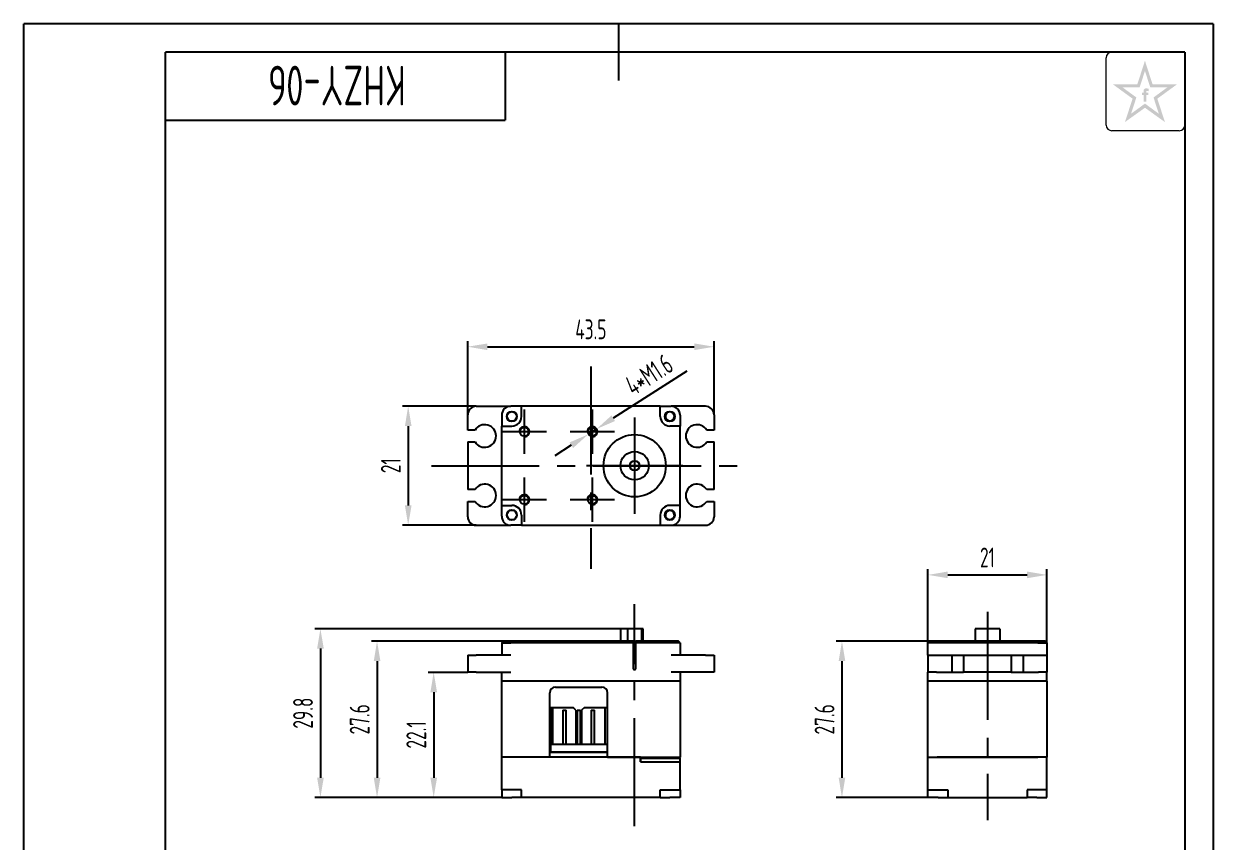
# Model space of a CAD drawing. Header units: millimetres. Extents: x -25 to 185, y -5 to 292.
# Drawn here: x -25 to 185, y 147.5 to 292 of the extents above; entities that cross this region are included whole.
import ezdxf
from ezdxf.enums import TextEntityAlignment as Align

# ---------------------------------------------------------------- set-up
doc = ezdxf.new("R2010")
doc.units = ezdxf.units.MM
doc.linetypes.add('CENTER2', pattern=[28.575, 19.05, -3.175, 3.175, -3.175])
for name, color, linetype in [('1轮廓实线层', 7, 'Continuous'), ('2细线层', 4, 'Continuous'), ('3中心线层', 1, 'CENTER2'), ('6文字层', 3, 'Continuous'), ('7标注层', 4, 'Continuous'), ('图框层', 7, 'Continuous')]:
    doc.layers.add(name, color=color, linetype=linetype)
doc.styles.add('PC_TEXTSTYLE', font='ISOCP.SHX', dxfattribs={"width": 0.707, "bigfont": 'GBCBIG.SHX'})
doc.dimstyles.new('GB_DIAMETER', dxfattribs={"dimtxt": 3.5, "dimasz": 3.5, "dimexe": 1, "dimexo": 0, "dimgap": 1.5, "dimtad": 1, "dimjust": 4, "dimdsep": 46, "dimtxsty": 'PC_TEXTSTYLE', "dimcen": 0, "dimclrd": 256, "dimclrt": 3, "dimadec": 0, "dimazin": 2, "dimtp": 0.1, "dimtm": 0.1, "dimtfac": 0.71, "dimtdec": 3, "dimtmove": 0, "dimatfit": 2, "dimfxl": 1, "dimtfill": 1, "dimarcsym": 0})
doc.dimstyles.new('GB_LINEAR', dxfattribs={"dimtxt": 3.5, "dimasz": 3.5, "dimexe": 1, "dimexo": 0, "dimgap": 1.5, "dimtad": 1, "dimdsep": 46, "dimtxsty": 'PC_TEXTSTYLE', "dimcen": 0, "dimclrd": 256, "dimclrt": 3, "dimadec": 0, "dimazin": 2, "dimtp": 0.1, "dimtm": 0.1, "dimtfac": 0.71, "dimtdec": 3, "dimtmove": 0, "dimatfit": 3, "dimfxl": 1, "dimtfill": 1, "dimarcsym": 0})

# ---------------------------------------------------------------- blocks, each defined once
blk = doc.blocks.new('*D3')
at = {"layer": '7标注层', "color": 0, "lineweight": -2}
for p, q in [((53.37, 177.53), (46.37, 177.53)), ((59.37, 155.43), (46.37, 155.43))]:
    blk.add_line(p, q, dxfattribs=at)
at = {"layer": '7标注层', "lineweight": -2}
blk.add_line((47.37, 174.03), (47.37, 158.93), dxfattribs=at)
at = {"layer": '7标注层'}
for points in [[(47.96, 174.03), (46.79, 174.03), (47.37, 177.53)], [(46.79, 158.93), (47.96, 158.93), (47.37, 155.43)]]:
    blk.add_solid(points, dxfattribs=at)
at = {"layer": 'Defpoints', "color": 0}
for p in [(53.37, 177.53), (47.37, 155.43), (59.37, 155.43)]:
    blk.add_point(p, dxfattribs=at)
at = {"layer": '7标注层', "color": 3, "insert": (44.3, 166.48), "char_height": 3.5, "attachment_point": 5, "rotation": 90, "style": 'PC_TEXTSTYLE', "bg_fill": 3, "box_fill_scale": 1.1, "bg_fill_color": 257, "bg_fill_transparency": 0}
blk.add_mtext('22.1', dxfattribs=at)
blk = doc.blocks.new('*D4')
at = {"layer": '7标注层', "color": 0, "lineweight": -2}
for p, q in [((59.67, 183.03), (36.37, 183.03)), ((59.37, 155.43), (36.37, 155.43))]:
    blk.add_line(p, q, dxfattribs=at)
at = {"layer": '7标注层', "lineweight": -2}
blk.add_line((37.37, 179.53), (37.37, 158.93), dxfattribs=at)
at = {"layer": '7标注层'}
for points in [[(37.96, 179.53), (36.79, 179.53), (37.37, 183.03)], [(36.79, 158.93), (37.96, 158.93), (37.37, 155.43)]]:
    blk.add_solid(points, dxfattribs=at)
at = {"layer": 'Defpoints', "color": 0}
for p in [(59.67, 183.03), (37.37, 155.43), (59.37, 155.43)]:
    blk.add_point(p, dxfattribs=at)
at = {"layer": '7标注层', "color": 3, "insert": (34.3, 169.23), "char_height": 3.5, "attachment_point": 5, "rotation": 90, "style": 'PC_TEXTSTYLE', "bg_fill": 3, "box_fill_scale": 1.1, "bg_fill_color": 257, "bg_fill_transparency": 0}
blk.add_mtext('27.6', dxfattribs=at)
blk = doc.blocks.new('ZwmFrameMain_A4^_^无分区图框^_^portrait')
at = {"layer": '1轮廓实线层'}
for p, q in [((80, 292), (80, 282)), ((0, 0), (0, 287)), ((180, 287), (0, 287)), ((180, 287), (180, 0))]:
    blk.add_line(p, q, dxfattribs=at)
at = {"layer": '2细线层'}
for p, q in [((-25, -5), (-25, 292)), ((185, 292), (-25, 292)), ((185, 292), (185, -5))]:
    blk.add_line(p, q, dxfattribs=at)
blk = doc.blocks.new('ZwmFrameMain_图样代号')
at = {"layer": '2细线层', "linetype": 'Continuous'}
for p in [(60, 0), (0, -12)]:
    blk.add_line(p, (60, -12), dxfattribs=at)
at = {"layer": '6文字层', "style": 'PC_TEXTSTYLE', "width": 2.827942}
blk.add_attdef('图样代号', text='', height=7, rotation=180, dxfattribs=at).set_placement((58.24, -2.4), (2.35, -2.4), align=Align.FIT)
blk = doc.blocks.new('*D15')
at = {"layer": '7标注层', "color": 0, "lineweight": -2}
for p, q in [((134.64, 182.73), (134.64, 195.73)), ((155.64, 182.73), (155.64, 195.73))]:
    blk.add_line(p, q, dxfattribs=at)
at = {"layer": '7标注层', "lineweight": -2}
blk.add_line((138.14, 194.73), (152.14, 194.73), dxfattribs=at)
at = {"layer": '7标注层'}
for points in [[(138.14, 195.32), (138.14, 194.15), (134.64, 194.73)], [(152.14, 194.15), (152.14, 195.32), (155.64, 194.73)]]:
    blk.add_solid(points, dxfattribs=at)
at = {"layer": 'Defpoints', "color": 0}
for p in [(155.64, 194.73), (134.64, 182.73), (155.64, 182.73)]:
    blk.add_point(p, dxfattribs=at)
at = {"layer": '7标注层', "color": 3, "insert": (145.14, 197.81), "char_height": 3.5, "attachment_point": 5, "style": 'PC_TEXTSTYLE', "bg_fill": 3, "box_fill_scale": 1.1, "bg_fill_color": 257, "bg_fill_transparency": 0}
blk.add_mtext('21', dxfattribs=at)
blk = doc.blocks.new('*D16')
at = {"layer": '7标注层', "color": 0, "lineweight": -2}
for p, q in [((134.94, 183.03), (118.45, 183.03)), ((134.64, 155.43), (118.45, 155.43))]:
    blk.add_line(p, q, dxfattribs=at)
at = {"layer": '7标注层', "lineweight": -2}
blk.add_line((119.45, 179.53), (119.45, 158.93), dxfattribs=at)
at = {"layer": '7标注层'}
for points in [[(120.04, 179.53), (118.87, 179.53), (119.45, 183.03)], [(118.87, 158.93), (120.04, 158.93), (119.45, 155.43)]]:
    blk.add_solid(points, dxfattribs=at)
at = {"layer": 'Defpoints', "color": 0}
for p in [(134.94, 183.03), (119.45, 155.43), (134.64, 155.43)]:
    blk.add_point(p, dxfattribs=at)
at = {"layer": '7标注层', "color": 3, "insert": (116.38, 169.23), "char_height": 3.5, "attachment_point": 5, "rotation": 90, "style": 'PC_TEXTSTYLE', "bg_fill": 3, "box_fill_scale": 1.1, "bg_fill_color": 257, "bg_fill_transparency": 0}
blk.add_mtext('27.6', dxfattribs=at)
blk = doc.blocks.new('*D17')
at = {"layer": '7标注层', "color": 0, "lineweight": -2}
for p, q in [((53.37, 223), (53.37, 236)), ((96.87, 223), (96.87, 236))]:
    blk.add_line(p, q, dxfattribs=at)
at = {"layer": '7标注层', "lineweight": -2}
blk.add_line((56.87, 235), (93.37, 235), dxfattribs=at)
at = {"layer": '7标注层'}
for points in [[(56.87, 235.58), (56.87, 234.41), (53.37, 235)], [(93.37, 234.41), (93.37, 235.58), (96.87, 235)]]:
    blk.add_solid(points, dxfattribs=at)
at = {"layer": 'Defpoints', "color": 0}
for p in [(96.87, 235), (53.37, 223), (96.87, 223)]:
    blk.add_point(p, dxfattribs=at)
at = {"layer": '7标注层', "color": 3, "insert": (75.12, 238.07), "char_height": 3.5, "attachment_point": 5, "style": 'PC_TEXTSTYLE', "bg_fill": 3, "box_fill_scale": 1.1, "bg_fill_color": 257, "bg_fill_transparency": 0}
blk.add_mtext('43.5', dxfattribs=at)
blk = doc.blocks.new('*D18')
at = {"layer": '7标注层', "color": 0, "lineweight": -2}
for p, q in [((54.87, 224.5), (41.87, 224.5)), ((54.87, 203.5), (41.87, 203.5))]:
    blk.add_line(p, q, dxfattribs=at)
at = {"layer": '7标注层', "lineweight": -2}
blk.add_line((42.87, 221), (42.87, 207), dxfattribs=at)
at = {"layer": '7标注层'}
for points in [[(43.46, 221), (42.29, 221), (42.87, 224.5)], [(42.29, 207), (43.46, 207), (42.87, 203.5)]]:
    blk.add_solid(points, dxfattribs=at)
at = {"layer": 'Defpoints', "color": 0}
for p in [(54.87, 224.5), (42.87, 203.5), (54.87, 203.5)]:
    blk.add_point(p, dxfattribs=at)
at = {"layer": '7标注层', "color": 3, "insert": (39.8, 214), "char_height": 3.5, "attachment_point": 5, "rotation": 90, "style": 'PC_TEXTSTYLE', "bg_fill": 3, "box_fill_scale": 1.1, "bg_fill_color": 257, "bg_fill_transparency": 0}
blk.add_mtext('21', dxfattribs=at)
blk = doc.blocks.new('*D19')
at = {"layer": '7标注层', "lineweight": -2}
for p, q in [((92.04, 230.71), (79.07, 222.38)), ((74.62, 219.51), (76.13, 220.48)), ((71.67, 217.62), (68.73, 215.73))]:
    blk.add_line(p, q, dxfattribs=at)
at = {"layer": '7标注层'}
for points in [[(78.76, 222.87), (79.39, 221.89), (76.13, 220.48)], [(71.99, 217.13), (71.36, 218.11), (74.62, 219.51)]]:
    blk.add_solid(points, dxfattribs=at)
at = {"layer": 'Defpoints', "color": 0}
for p in [(74.62, 219.51), (76.13, 220.48)]:
    blk.add_point(p, dxfattribs=at)
at = {"layer": '7标注层', "color": 3, "insert": (85.37, 230.07), "char_height": 3.5, "attachment_point": 5, "rotation": 32.7213, "style": 'PC_TEXTSTYLE', "bg_fill": 3, "box_fill_scale": 1.1, "bg_fill_color": 257, "bg_fill_transparency": 0}
blk.add_mtext('4*M1.6', dxfattribs=at)
blk = doc.blocks.new('*D20')
at = {"layer": '7标注层', "color": 0, "lineweight": -2}
for p, q in [((80.33, 185.23), (26.37, 185.23)), ((59.37, 155.43), (26.37, 155.43))]:
    blk.add_line(p, q, dxfattribs=at)
at = {"layer": '7标注层', "lineweight": -2}
blk.add_line((27.37, 181.73), (27.37, 158.93), dxfattribs=at)
at = {"layer": '7标注层'}
for points in [[(27.96, 181.73), (26.79, 181.73), (27.37, 185.23)], [(26.79, 158.93), (27.96, 158.93), (27.37, 155.43)]]:
    blk.add_solid(points, dxfattribs=at)
at = {"layer": 'Defpoints', "color": 0}
for p in [(80.33, 185.23), (27.37, 155.43), (59.37, 155.43)]:
    blk.add_point(p, dxfattribs=at)
at = {"layer": '7标注层', "color": 3, "insert": (24.3, 170.33), "char_height": 3.5, "attachment_point": 5, "rotation": 90, "style": 'PC_TEXTSTYLE', "bg_fill": 3, "box_fill_scale": 1.1, "bg_fill_color": 257, "bg_fill_transparency": 0}
blk.add_mtext('29.8', dxfattribs=at)

msp = doc.modelspace()

# ---------------------------------------------------------------- hatches: boundary and pattern name
at = {"layer": '6文字层', "lineweight": 5}
h = msp.add_hatch(color=2, dxfattribs=at)
edge = h.paths.add_edge_path(flags=0)
edge.add_line((173.172, 279.419), (173.567, 279.419))
edge.add_line((173.567, 279.419), (173.567, 279.845))
edge.add_line((173.567, 279.845), (173.176, 279.845))
edge.add_line((173.176, 279.845), (173.176, 280.053))
edge.add_spline(control_points=[(173.176, 280.053), (173.176, 280.078), (173.175, 280.174), (173.364, 280.144), (173.482, 280.127), (173.549, 280.11), (173.577, 280.102)], knot_values=[0, 0, 0, 0, 1.4943482, 5.8188355, 8.4876202, 10.3632598, 10.3632598, 10.3632598, 10.3632598], degree=3, periodic=0)
edge.add_line((173.577, 280.102), (173.577, 280.539))
edge.add_spline(control_points=[(173.577, 280.539), (173.505, 280.556), (173.332, 280.597), (173.084, 280.618), (172.855, 280.514), (172.739, 280.37), (172.72, 280.26), (172.714, 280.229)], knot_values=[0, 0, 0, 0, 4.9341397, 11.9452686, 16.0265909, 21.3569295, 23.4510995, 23.4510995, 23.4510995, 23.4510995], degree=3, periodic=0)
edge.add_line((172.714, 280.229), (172.714, 279.845))
edge.add_line((172.714, 279.845), (172.428, 279.845))
edge.add_line((172.428, 279.845), (172.428, 279.419))
edge.add_line((172.428, 279.419), (172.717, 279.419))
edge.add_line((172.717, 279.419), (172.717, 278.229))
edge.add_line((172.717, 278.229), (173.172, 278.229))
edge.add_line((173.172, 278.229), (173.172, 279.419))
h.paths.add_polyline_path([(178.628, 281.333), (174.288, 281.333), (172.948, 285.473), (171.608, 281.333), (167.268, 281.333), (170.762, 278.785), (169.422, 274.656), (172.948, 277.181), (176.474, 274.656), (175.134, 278.785)])
h.paths.add_polyline_path([(174.461, 278.997), (175.394, 276.124), (172.948, 277.914), (170.502, 276.124), (171.434, 278.997), (168.981, 280.786), (172.012, 280.786), (172.948, 283.673), (173.883, 280.786), (176.915, 280.786)], flags=16)

# ---------------------------------------------------------------- linework, layer by layer
at = {"color": 7, "linetype": 'Continuous', "lineweight": 25}
for p, q in [((53.373, 220.297), (53.373, 222.997)), ((54.873, 224.497), (60.973, 224.497)), ((59.373, 222.897), (59.373, 220.997)), ((62.873, 224.497), (60.973, 224.497)), ((87.373, 224.497), (62.873, 224.497)), ((62.873, 222.697), (62.873, 224.497)), ((87.373, 222.697), (87.373, 224.497)), ((87.373, 224.497), (89.273, 224.497)), ((88.448, 223.197), (88.344, 223.197)), ((95.373, 224.497), (89.273, 224.497)), ((90.873, 222.897), (90.873, 220.997)), ((96.873, 222.997), (96.873, 220.297)), ((59.373, 206.997), (59.373, 220.997)), ((59.373, 220.997), (61.173, 220.997)), ((90.873, 220.997), (89.073, 220.997)), ((89.573, 221.97), (89.573, 222.073)), ((90.873, 206.997), (90.873, 220.997)), ((54.671, 220.297), (53.373, 220.297)), ((96.873, 220.297), (95.575, 220.297)), ((53.373, 218.197), (53.373, 209.797)), ((53.373, 218.197), (54.671, 218.197)), ((95.575, 218.197), (96.873, 218.197)), ((96.873, 209.797), (96.873, 218.197)), ((54.671, 209.797), (53.373, 209.797)), ((96.873, 209.797), (95.575, 209.797)), ((53.373, 204.997), (53.373, 207.697)), ((53.373, 207.697), (54.671, 207.697)), ((59.373, 206.997), (61.173, 206.997)), ((59.373, 205.097), (59.373, 206.997)), ((90.873, 206.997), (89.073, 206.997)), ((89.573, 205.922), (89.573, 206.029)), ((90.873, 205.097), (90.873, 206.997)), ((95.575, 207.697), (96.873, 207.697)), ((96.873, 207.697), (96.873, 204.997)), ((62.873, 205.297), (62.873, 203.497)), ((87.373, 205.297), (87.373, 203.497)), ((88.346, 204.797), (88.448, 204.797)), ((54.873, 203.497), (60.973, 203.497)), ((62.873, 203.497), (60.973, 203.497)), ((62.873, 203.497), (87.373, 203.497)), ((87.373, 203.497), (89.273, 203.497)), ((89.273, 203.497), (95.373, 203.497)), ((80.329, 185.233), (80.329, 183.033)), ((81.582, 185.233), (80.329, 185.233)), ((81.582, 185.233), (81.582, 183.033)), ((84.082, 185.233), (81.582, 185.233)), ((84.082, 185.233), (84.082, 183.033)), ((84.371, 185.233), (84.082, 185.233)), ((84.371, 183.033), (84.371, 185.233)), ((142.97, 185.233), (142.97, 183.033)), ((142.973, 185.233), (142.97, 185.233)), ((142.973, 185.233), (142.973, 183.143)), ((145.139, 185.233), (142.973, 185.233)), ((147.303, 185.233), (145.139, 185.233)), ((145.139, 185.123), (145.139, 183.033)), ((147.303, 185.233), (147.303, 183.033)), ((59.373, 182.733), (59.673, 183.033)), ((59.373, 182.733), (60.973, 182.733)), ((59.373, 182.733), (59.373, 180.533)), ((82.563, 183.033), (60.973, 183.033)), ((82.563, 182.733), (60.973, 182.733)), ((82.563, 183.033), (82.563, 182.733)), ((82.563, 183.033), (82.763, 183.033)), ((82.563, 182.733), (82.563, 178.233)), ((82.763, 183.033), (82.863, 183.033)), ((82.863, 182.833), (82.763, 182.833)), ((82.863, 183.033), (83.045, 183.033)), ((83.063, 182.733), (83.063, 183.033)), ((89.273, 183.033), (83.063, 183.033)), ((83.063, 178.233), (83.063, 182.733)), ((89.273, 182.733), (83.063, 182.733)), ((90.873, 182.733), (90.573, 183.033)), ((90.873, 182.733), (90.873, 180.533)), ((134.636, 182.733), (134.936, 183.033)), ((134.936, 183.033), (134.636, 182.733)), ((134.636, 180.533), (134.636, 182.733)), ((154.036, 183.033), (136.236, 183.033)), ((154.036, 182.733), (136.236, 182.733)), ((154.036, 182.733), (155.636, 182.733)), ((155.636, 182.733), (155.336, 183.033)), ((155.636, 182.733), (155.636, 180.533)), ((82.863, 182.651), (82.763, 182.651)), ((53.373, 180.533), (53.373, 177.533)), ((53.373, 180.533), (54.873, 180.533)), ((60.973, 180.533), (54.873, 180.533)), ((95.373, 180.533), (89.273, 180.533)), ((95.373, 180.533), (96.873, 180.533)), ((96.873, 180.533), (96.873, 177.533)), ((134.636, 180.533), (134.636, 177.533)), ((134.636, 180.533), (136.136, 180.533)), ((136.136, 180.533), (138.836, 180.533)), ((138.836, 180.533), (138.836, 177.533)), ((138.836, 180.533), (140.936, 180.533)), ((140.936, 180.533), (140.936, 177.533)), ((140.936, 180.533), (149.336, 180.533)), ((149.336, 180.533), (149.336, 177.533)), ((149.336, 180.533), (151.436, 180.533)), ((151.436, 180.533), (151.436, 177.533)), ((151.436, 180.533), (154.136, 180.533)), ((154.136, 180.533), (155.636, 180.533)), ((155.636, 180.533), (155.636, 177.533)), ((54.873, 177.533), (53.373, 177.533)), ((54.873, 177.533), (60.973, 177.533)), ((59.373, 176.033), (59.373, 177.533)), ((82.763, 178.033), (82.863, 178.033)), ((95.373, 177.533), (89.273, 177.533)), ((90.873, 177.533), (90.873, 176.033)), ((96.873, 177.533), (95.373, 177.533)), ((136.136, 177.533), (134.636, 177.533)), ((134.636, 176.033), (134.636, 177.533)), ((136.136, 177.533), (138.836, 177.533)), ((138.836, 177.533), (140.936, 177.533)), ((149.336, 177.533), (140.936, 177.533)), ((149.336, 177.533), (151.436, 177.533)), ((151.436, 177.533), (154.136, 177.533)), ((155.636, 177.533), (154.136, 177.533)), ((155.636, 176.033), (155.636, 177.533)), ((59.373, 176.033), (60.973, 176.033)), ((59.373, 162.533), (59.373, 175.983)), ((60.973, 175.983), (59.373, 175.983)), ((59.973, 175.983), (59.973, 176.033)), ((60.726, 175.983), (60.726, 176.033)), ((60.973, 176.033), (89.273, 176.033)), ((89.273, 175.983), (60.973, 175.983)), ((61.954, 175.983), (61.954, 176.033)), ((68.873, 174.933), (77.073, 174.933)), ((88.292, 175.983), (88.292, 176.033)), ((89.273, 176.033), (90.873, 176.033)), ((90.873, 175.983), (89.273, 175.983)), ((89.52, 175.983), (89.52, 176.033)), ((90.273, 175.983), (90.273, 176.033)), ((90.873, 175.983), (90.873, 162.533)), ((134.636, 176.033), (136.236, 176.033)), ((134.636, 162.533), (134.636, 175.983)), ((136.236, 175.983), (134.636, 175.983)), ((135.236, 175.983), (135.236, 176.033)), ((135.989, 175.983), (135.989, 176.033)), ((136.236, 176.033), (154.036, 176.033)), ((154.036, 175.983), (136.236, 175.983)), ((137.217, 175.983), (137.217, 176.033)), ((153.055, 175.983), (153.055, 176.033)), ((154.036, 176.033), (155.636, 176.033)), ((155.636, 175.983), (154.036, 175.983)), ((154.284, 175.983), (154.284, 176.033)), ((155.036, 175.983), (155.036, 176.033)), ((155.636, 175.983), (155.636, 162.533)), ((67.873, 162.533), (67.873, 173.933)), ((78.073, 162.533), (78.073, 173.933)), ((67.973, 171.333), (68.373, 171.333)), ((67.973, 171.333), (67.973, 164.833)), ((68.373, 171.333), (68.373, 164.833)), ((68.373, 171.333), (71.973, 171.333)), ((70.173, 170.833), (70.173, 164.833)), ((70.173, 170.833), (70.473, 170.833)), ((70.473, 170.833), (70.773, 170.833)), ((70.773, 164.833), (70.773, 170.833)), ((72.473, 170.833), (71.973, 171.333)), ((72.473, 170.833), (72.473, 164.833)), ((72.673, 170.833), (72.673, 164.833)), ((72.673, 170.833), (72.973, 170.833)), ((72.973, 170.833), (73.273, 170.833)), ((73.273, 164.833), (73.273, 170.833)), ((73.973, 171.333), (73.473, 170.833)), ((73.473, 170.833), (73.473, 164.833)), ((73.973, 171.333), (77.573, 171.333)), ((75.173, 170.833), (75.173, 164.833)), ((75.173, 170.833), (75.773, 170.833)), ((75.773, 164.833), (75.773, 170.833)), ((77.573, 171.333), (77.973, 171.333)), ((77.573, 171.333), (77.573, 164.833)), ((77.973, 171.333), (77.973, 164.833)), ((67.973, 164.833), (67.973, 163.433)), ((67.973, 164.833), (77.973, 164.833)), ((77.973, 164.833), (77.973, 163.433)), ((60.973, 162.533), (59.373, 162.533)), ((59.373, 156.783), (59.373, 162.533)), ((60.973, 162.533), (59.373, 162.533)), ((67.873, 162.533), (60.973, 162.533)), ((83.873, 162.533), (60.973, 162.533)), ((67.873, 163.533), (67.973, 163.533)), ((78.073, 163.433), (67.873, 163.433)), ((78.073, 163.433), (67.873, 163.433)), ((67.973, 163.433), (77.973, 163.433)), ((77.973, 163.533), (78.073, 163.533)), ((78.073, 162.533), (89.273, 162.533)), ((83.873, 162.533), (83.873, 161.733)), ((83.873, 162.358), (89.273, 162.358)), ((83.873, 161.733), (83.873, 162.358)), ((83.873, 161.733), (89.273, 161.733)), ((89.273, 162.533), (90.873, 162.533)), ((89.273, 161.733), (90.873, 161.733)), ((90.698, 162.533), (90.873, 162.358)), ((90.873, 161.733), (90.873, 162.358)), ((90.873, 156.783), (90.873, 161.733)), ((134.636, 162.533), (136.236, 162.533)), ((134.636, 156.783), (134.636, 162.533)), ((154.036, 162.533), (136.236, 162.533)), ((136.236, 162.533), (154.036, 162.533)), ((155.636, 162.533), (154.036, 162.533)), ((155.636, 162.533), (154.036, 162.533)), ((155.636, 156.783), (155.636, 162.533)), ((60.973, 156.783), (59.373, 156.783)), ((59.373, 156.783), (59.373, 155.433)), ((59.373, 155.433), (61.173, 155.433)), ((62.873, 156.783), (60.973, 156.783)), ((62.873, 155.433), (61.173, 155.433)), ((62.873, 155.433), (62.873, 156.783)), ((87.373, 155.433), (62.873, 155.433)), ((87.373, 155.433), (87.373, 156.783)), ((87.373, 156.783), (89.273, 156.783)), ((87.373, 155.433), (89.073, 155.433)), ((90.873, 155.433), (89.073, 155.433)), ((89.273, 156.783), (90.873, 156.783)), ((90.873, 156.783), (90.873, 155.433)), ((134.636, 156.783), (136.236, 156.783)), ((134.636, 155.433), (134.636, 156.783)), ((136.436, 155.433), (134.636, 155.433)), ((136.236, 156.783), (138.136, 156.783)), ((136.436, 155.433), (138.136, 155.433)), ((138.136, 156.783), (138.136, 155.433)), ((138.136, 155.433), (152.136, 155.433)), ((154.036, 156.783), (152.136, 156.783)), ((152.136, 156.783), (152.136, 155.433)), ((153.836, 155.433), (152.136, 155.433)), ((153.836, 155.433), (155.636, 155.433)), ((155.636, 156.783), (154.036, 156.783)), ((155.636, 155.433), (155.636, 156.783))]:
    msp.add_line(p, q, dxfattribs=at)
for centre, radius in [((61.173, 222.697), 0.9), ((61.173, 222.697), 0.85), ((89.073, 222.697), 0.9), ((82.853, 213.997), 5.5), ((82.853, 213.997), 2.5), ((82.853, 213.997), 0.85), ((61.173, 205.297), 0.9), ((61.173, 205.297), 0.85), ((89.073, 205.297), 0.9)]:
    msp.add_circle(centre, radius, dxfattribs=at)
for centre in [(63.373, 219.997), (75.373, 219.997), (63.373, 207.997), (75.373, 207.997)]:
    msp.add_circle(centre, 0.765)
for centre, radius, start, end in [((54.873, 222.997), 1.5, 90, 180), ((60.973, 222.897), 1.6, 90, 180), ((61.173, 222.697), 1.7, 270, 0), ((89.073, 222.697), 1.7, 180, 270), ((89.073, 222.697), 0.8, 141.31781, 308.68219), ((89.073, 222.697), 0.8, 0, 141.31781), ((89.273, 222.897), 1.6, 0, 90), ((89.073, 222.697), 0.8, 308.68219, 0), ((95.373, 222.997), 1.5, 0, 90), ((56.373, 219.247), 2, 211.66824, 148.33176), ((93.873, 219.247), 2, 31.66824, 328.33176), ((56.373, 208.747), 2, 211.66824, 148.33176), ((93.873, 208.747), 2, 31.66824, 328.33176), ((61.173, 205.297), 1.7, 0, 90), ((89.073, 205.297), 1.7, 90, 180), ((89.073, 205.297), 0.8, 51.31781, 218.68219), ((89.073, 205.297), 0.8, 0, 51.31781), ((54.873, 204.997), 1.5, 180, 270), ((60.973, 205.097), 1.6, 180, 270), ((89.073, 205.297), 0.8, 218.68219, 0), ((89.273, 205.097), 1.6, 270, 360), ((95.373, 204.997), 1.5, 270, 360), ((82.763, 178.233), 0.2, 180, 270), ((82.863, 178.233), 0.2, 270, 360), ((68.873, 173.933), 1, 90, 180), ((77.073, 173.933), 1, 360, 90)]:
    msp.add_arc(centre, radius, start, end, dxfattribs=at)
for points, knots in [([(90.873, 222.897), (90.872, 223.003), (90.872, 223.114), (90.839, 223.219), (90.838, 223.224)], [0, 0, 0, 0, 0.9540408, 1, 1, 1, 1]), ([(90.838, 204.771), (90.839, 204.776), (90.872, 204.88), (90.872, 204.991), (90.873, 205.097)], [0, 0, 0, 0, 0.045955, 1, 1, 1, 1]), ([(60.973, 183.033), (60.803, 183.033), (60.633, 183.033), (60.318, 183.033), (60.174, 183.033), (59.933, 183.033), (59.837, 183.033), (59.707, 183.033), (59.673, 183.033), (59.673, 183.033)], [0, 0, 0, 0, 0.25, 0.25, 0.5, 0.5, 0.75, 0.75, 1, 1, 1, 1]), ([(82.763, 182.833), (82.75, 182.834), (82.723, 182.836), (82.684, 182.848), (82.648, 182.868), (82.612, 182.899), (82.573, 182.953), (82.567, 183.004), (82.563, 183.033)], [0, 0, 0, 0, 0.1228466, 0.2468452, 0.3726166, 0.5007555, 0.7040193, 1, 1, 1, 1]), ([(82.763, 182.651), (82.75, 182.651), (82.723, 182.652), (82.684, 182.657), (82.649, 182.665), (82.612, 182.678), (82.573, 182.701), (82.567, 182.721), (82.563, 182.733)], [0, 0, 0, 0, 0.1227548, 0.2467222, 0.3725229, 0.5007505, 0.7051755, 1, 1, 1, 1]), ([(82.863, 182.833), (82.876, 182.834), (82.903, 182.836), (82.942, 182.848), (82.977, 182.868), (83.014, 182.899), (83.053, 182.953), (83.059, 183.003), (83.063, 183.033)], [0, 0, 0, 0, 0.1227644, 0.2467352, 0.3725328, 0.5007511, 0.7050544, 1, 1, 1, 1]), ([(82.863, 182.651), (82.876, 182.651), (82.903, 182.651), (82.942, 182.656), (82.977, 182.665), (83.014, 182.678), (83.053, 182.699), (83.059, 182.721), (83.063, 182.733)], [0, 0, 0, 0, 0.1228559, 0.2468576, 0.3726259, 0.500756, 0.7039016, 1, 1, 1, 1]), ([(90.573, 183.033), (90.573, 183.033), (90.539, 183.033), (90.409, 183.033), (90.313, 183.033), (90.072, 183.033), (89.928, 183.033), (89.613, 183.033), (89.443, 183.033), (89.273, 183.033)], [0, 0, 0, 0, 0.25, 0.25, 0.5, 0.5, 0.75, 0.75, 1, 1, 1, 1]), ([(90.873, 182.733), (90.873, 182.733), (90.831, 182.733), (90.671, 182.733), (90.552, 182.733), (90.256, 182.733), (90.079, 182.733), (89.692, 182.733), (89.482, 182.733), (89.273, 182.733)], [0, 0, 0, 0, 0.25, 0.25, 0.5, 0.5, 0.75, 0.75, 1, 1, 1, 1]), ([(136.236, 182.733), (136.027, 182.733), (135.818, 182.733), (135.431, 182.733), (135.253, 182.733), (134.957, 182.733), (134.838, 182.733), (134.678, 182.733), (134.636, 182.733), (134.636, 182.733)], [0, 0, 0, 0, 0.25, 0.25, 0.5, 0.5, 0.75, 0.75, 1, 1, 1, 1]), ([(136.236, 183.033), (136.066, 183.033), (135.896, 183.033), (135.582, 183.033), (135.437, 183.033), (135.197, 183.033), (135.1, 183.033), (134.97, 183.033), (134.936, 183.033), (134.936, 183.033)], [0, 0, 0, 0, 0.25, 0.25, 0.5, 0.5, 0.75, 0.75, 1, 1, 1, 1]), ([(155.336, 183.033), (155.336, 183.033), (155.303, 183.033), (155.172, 183.033), (155.076, 183.033), (154.835, 183.033), (154.691, 183.033), (154.377, 183.033), (154.207, 183.033), (154.036, 183.033)], [0, 0, 0, 0, 0.25, 0.25, 0.5, 0.5, 0.75, 0.75, 1, 1, 1, 1])]:
    msp.add_open_spline(points, degree=3, knots=knots, dxfattribs=at)
msp.add_open_spline([(89.273, 162.358), (89.378, 162.358), (89.587, 162.358), (89.889, 162.358), (90.168, 162.358), (90.412, 162.358), (90.612, 162.358), (90.76, 162.358), (90.855, 162.358), (90.867, 162.358), (90.873, 162.358)], degree=3, dxfattribs=at)
at = {"layer": '2细线层'}
for centre in [(63.373, 219.997), (75.373, 219.997), (63.373, 207.997), (75.373, 207.997)]:
    msp.add_arc(centre, 0.9, 277, 187, dxfattribs=at)
at = {"layer": '3中心线层'}
for p, q in [((75.123, 231.526), (75.123, 195.775)), ((63.373, 223.897), (63.373, 216.097)), ((75.373, 223.897), (75.373, 216.097)), ((82.853, 222.497), (82.853, 205.497)), ((67.273, 219.997), (59.473, 219.997)), ((79.273, 219.997), (71.473, 219.997)), ((46.971, 213.997), (102.323, 213.997)), ((91.353, 213.997), (74.353, 213.997)), ((63.373, 211.897), (63.373, 204.097)), ((75.373, 211.897), (75.373, 204.097)), ((67.273, 207.997), (59.473, 207.997)), ((79.273, 207.997), (71.473, 207.997)), ((82.813, 150.377), (82.813, 189.559))]:
    msp.add_line(p, q, dxfattribs=at)
at = {"layer": '6文字层', "color": 212, "lineweight": 5}
for p, q in [((166.11, 274.117), (166.11, 286.003)), ((167.107, 287), (180, 287)), ((180, 287), (180, 274.117)), ((179.003, 273.12), (167.107, 273.12))]:
    msp.add_line(p, q, dxfattribs=at)
for centre, start, end in [((167.107, 286.003), 90, 180), ((167.107, 274.117), 180, 270), ((179.003, 274.117), 270, 0)]:
    msp.add_arc(centre, 0.997, start, end, dxfattribs=at)

# ---------------------------------------------------------------- block references
at = {"layer": '图框层'}
ref = msp.add_blockref('ZwmFrameMain_图样代号', (0, 287), dxfattribs=at)
ref.add_attrib('图样代号', 'KHZY-06', dxfattribs={"layer": '6文字层', "height": 7, "rotation": 180, "style": 'PC_TEXTSTYLE', "width": 0.707}).set_placement((30.293, 284.597), align=Align.CENTER)

# ---------------------------------------------------------------- next in the draw order: dimensions: what is measured, and where the dimension line sits
at = {"layer": '7标注层'}
dim = msp.add_linear_dim(base=(47.373, 155.433), p1=(53.373, 177.533), p2=(59.373, 155.433), angle=90, dimstyle='GB_LINEAR', override={"dimscale": 1, "dimgap": 1.5, "dimtad": 1, "dimjust": 0, "dimdec": 2, "dimlfac": 1, "dimse1": 0, "dimse2": 0, "dimsd1": 0, "dimsd2": 0, "dimclrd": 256, "dimclre": 0, "dimtofl": 1, "dimtvp": 0.1}, dxfattribs=at)
dim.commit()
dim.dimension.update_dxf_attribs({"geometry": '*D3', "text_midpoint": (44.298, 166.483)})

# ---------------------------------------------------------------- next in the draw order: dimensions: what is measured, and where the dimension line sits
dim = msp.add_linear_dim(base=(37.373, 155.433), p1=(59.673, 183.033), p2=(59.373, 155.433), angle=90, dimstyle='GB_LINEAR', override={"dimscale": 1, "dimgap": 1.5, "dimtad": 1, "dimjust": 0, "dimdec": 2, "dimlfac": 1, "dimse1": 0, "dimse2": 0, "dimsd1": 0, "dimsd2": 0, "dimclrd": 256, "dimclre": 0, "dimtofl": 1, "dimtvp": 0.1}, dxfattribs=at)
dim.commit()
dim.dimension.update_dxf_attribs({"geometry": '*D4', "text_midpoint": (34.298, 169.233)})

# ---------------------------------------------------------------- next in the draw order: block references
at = {"layer": '图框层'}
msp.add_blockref('ZwmFrameMain_A4^_^无分区图框^_^portrait', (0, 0), dxfattribs=at)

# ---------------------------------------------------------------- next in the draw order: dimensions: what is measured, and where the dimension line sits
at = {"layer": '7标注层'}
for base, p1, p2, picture, middle in [((96.873, 234.997), (53.373, 222.997), (96.873, 222.997), '*D17', (75.123, 238.072)), ((155.636, 194.733), (134.636, 182.733), (155.636, 182.733), '*D15', (145.136, 197.808))]:
    dim = msp.add_linear_dim(base=base, p1=p1, p2=p2, dimstyle='GB_LINEAR', override={"dimscale": 1, "dimgap": 1.5, "dimtad": 1, "dimjust": 0, "dimdec": 2, "dimlfac": 1, "dimse1": 0, "dimse2": 0, "dimsd1": 0, "dimsd2": 0, "dimclrd": 256, "dimclre": 0, "dimtofl": 1, "dimtvp": 0.1}, dxfattribs=at)
    dim.commit()
    dim.dimension.update_dxf_attribs({"geometry": picture, "text_midpoint": middle})
dim = msp.add_linear_dim(base=(27.373, 155.433), p1=(80.329, 185.233), p2=(59.373, 155.433), angle=90, text='29.8', dimstyle='GB_LINEAR', override={"dimscale": 1, "dimgap": 1.5, "dimtad": 1, "dimjust": 0, "dimdec": 2, "dimlfac": 1, "dimpost": '<>', "dimse1": 0, "dimse2": 0, "dimsd1": 0, "dimsd2": 0, "dimclrd": 256, "dimclre": 0, "dimtofl": 1, "dimtvp": 0.1}, dxfattribs=at)
dim.commit()
dim.dimension.update_dxf_attribs({"geometry": '*D20', "text_midpoint": (24.297, 170.333)})

# ---------------------------------------------------------------- next in the draw order: linework, layer by layer
at = {"layer": '3中心线层'}
msp.add_line((145.136, 188.184), (145.136, 151.465), dxfattribs=at)

# ---------------------------------------------------------------- next in the draw order: dimensions: what is measured, and where the dimension line sits
at = {"layer": '7标注层'}
dim = msp.add_diameter_dim_2p(p1=(74.616, 219.511), p2=(76.13, 220.484), text='4*M1.6', dimstyle='GB_DIAMETER', override={"dimscale": 1, "dimgap": 1.5, "dimtad": 1, "dimjust": 4, "dimtih": 0, "dimtoh": 0, "dimdec": 2, "dimlfac": 1, "dimpost": '<>', "dimcen": 0, "dimse1": 0, "dimse2": 0, "dimsd1": 0, "dimsd2": 0, "dimtix": 0, "dimtofl": 1, "dimatfit": 0, "dimtvp": 0.1}, dxfattribs=at)
dim.commit()
dim.dimension.update_dxf_attribs({"geometry": '*D19', "text_midpoint": (86.383, 227.071), "dimtype": 163})
for base, p1, p2, picture, middle in [((42.873, 203.497), (54.873, 224.497), (54.873, 203.497), '*D18', (39.798, 213.997)), ((119.455, 155.433), (134.936, 183.033), (134.636, 155.433), '*D16', (116.38, 169.233))]:
    dim = msp.add_linear_dim(base=base, p1=p1, p2=p2, angle=90, dimstyle='GB_LINEAR', override={"dimscale": 1, "dimgap": 1.5, "dimtad": 1, "dimjust": 0, "dimdec": 2, "dimlfac": 1, "dimse1": 0, "dimse2": 0, "dimsd1": 0, "dimsd2": 0, "dimclrd": 256, "dimclre": 0, "dimtofl": 1, "dimtvp": 0.1}, dxfattribs=at)
    dim.commit()
    dim.dimension.update_dxf_attribs({"geometry": picture, "text_midpoint": middle})

doc.saveas('drawing.dxf')
